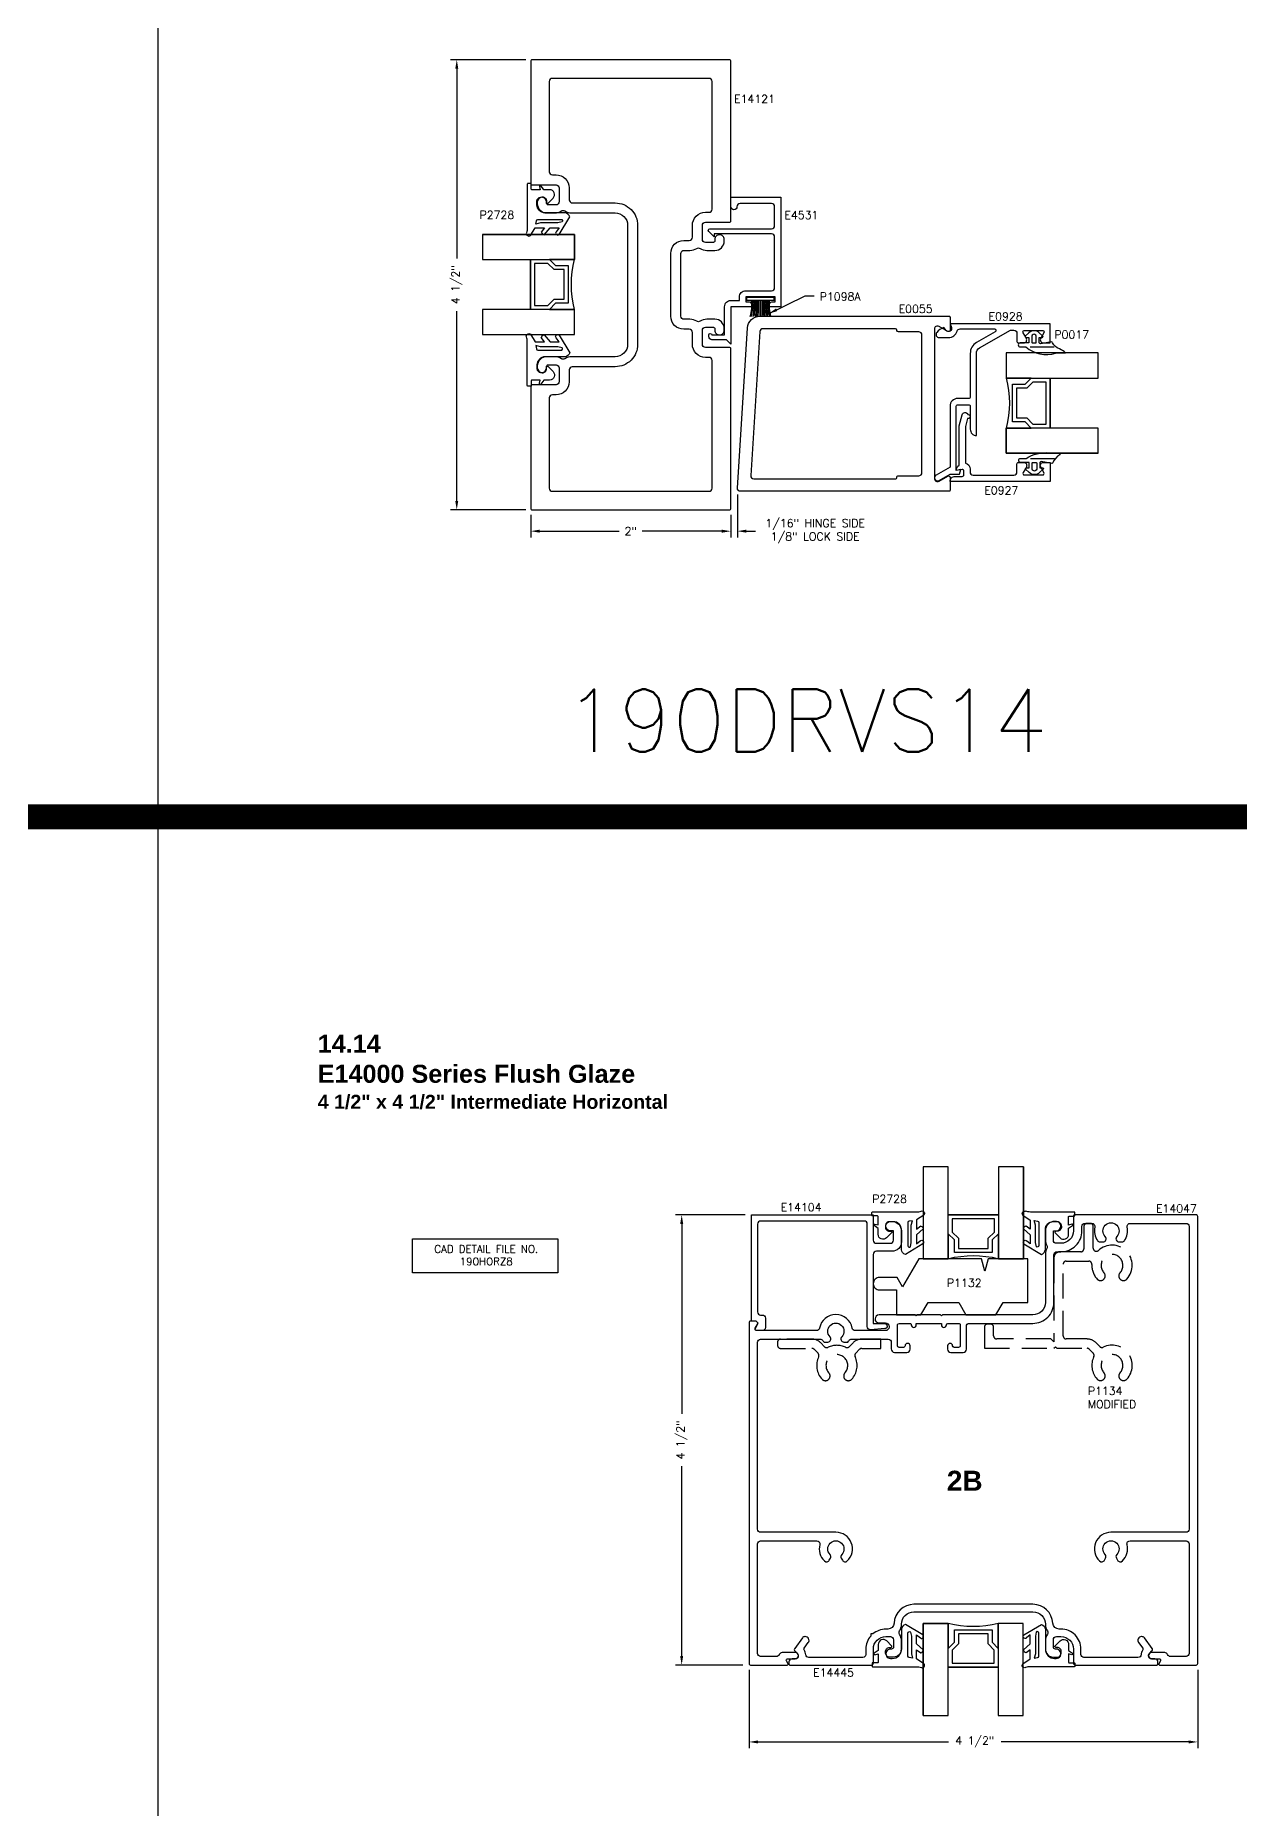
# Model space of a CAD drawing. Extents: x 0 to 139, y -24 to 89.
# Drawn here: x 68.36 to 80.39, y 29.62 to 47.35 of the extents above; entities that cross this region are included whole.
import ezdxf

# ---------------------------------------------------------------- set-up
doc = ezdxf.new("R2010")
doc.units = 0
doc.header["$MEASUREMENT"] = 0
doc.linetypes.add('HIDDEN', pattern=[0.375, 0.25, -0.125])
doc.layers.get('DEFPOINTS').update_dxf_attribs({"linetype": 'CONTINUOUS'})
for name, color, linetype in [('R-ANNO-DIMS', 3, 'CONTINUOUS'), ('R-ANNO-TEXT', 6, 'CONTINUOUS'), ('R-DET1', 4, 'CONTINUOUS'), ('R-DET2', 2, 'CONTINUOUS'), ('R-DET3', 5, 'CONTINUOUS'), ('R-OTLN', 1, 'CONTINUOUS'), ('R-PAT1', 5, 'CONTINUOUS'), ('TITLE', 7, 'CONTINUOUS')]:
    doc.layers.add(name, color=color, linetype=linetype)
doc.styles.get("Standard").update_dxf_attribs({"font": 'simplex'})
doc.dimstyles.new('1X', dxfattribs={"dimtxt": 0.08, "dimasz": 0.09, "dimexe": 0.0625, "dimexo": 0.0625, "dimgap": 0.062, "dimtad": 0, "dimdec": 5, "dimzin": 4, "dimtxsty": 'STANDARD', "dimcen": 0, "dimclrd": 256, "dimclre": 256, "dimclrt": 256, "dimazin": 3, "dimtfac": 1, "dimtdec": 5, "dimtofl": 0, "dimtmove": 0, "dimatfit": 3, "dimtolj": 1, "dimtzin": 4})

# ---------------------------------------------------------------- blocks, each defined once
blk = doc.blocks.new('*D51')
at = {"layer": 'DEFPOINTS', "color": 0}
for p in [(72.568, 47.105), (73.322, 47.105), (73.322, 42.605)]:
    blk.add_point(p, dxfattribs=at)
at = {"layer": 'R-ANNO-DIMS'}
for p, q in [((73.26, 47.105), (72.505, 47.105)), ((72.568, 47.015), (72.568, 45.117)), ((72.568, 42.695), (72.568, 44.593)), ((73.26, 42.605), (72.505, 42.605))]:
    blk.add_line(p, q, dxfattribs=at)
for points in [[(72.553, 47.015), (72.583, 47.015), (72.568, 47.105)], [(72.553, 42.695), (72.583, 42.695), (72.568, 42.605)]]:
    blk.add_solid(points, dxfattribs=at)
at = {"layer": 'R-ANNO-DIMS', "insert": (72.568, 44.855), "char_height": 0.08, "attachment_point": 5, "rotation": 90}
blk.add_mtext('\\A1;4 1/2"', dxfattribs=at)
blk = doc.blocks.new('*D52')
at = {"layer": 'DEFPOINTS', "color": 0}
for p in [(75.373, 42.822), (75.307, 42.605), (75.373, 42.392)]:
    blk.add_point(p, dxfattribs=at)
at = {"layer": 'R-ANNO-DIMS'}
for p, q in [((75.373, 42.759), (75.373, 42.329)), ((75.307, 42.542), (75.307, 42.329)), ((75.217, 42.392), (75.127, 42.392)), ((75.463, 42.392), (75.553, 42.392))]:
    blk.add_line(p, q, dxfattribs=at)
for points in [[(75.217, 42.407), (75.217, 42.377), (75.307, 42.392)], [(75.463, 42.407), (75.463, 42.377), (75.373, 42.392)]]:
    blk.add_solid(points, dxfattribs=at)
at = {"layer": 'R-ANNO-DIMS', "insert": (76.151, 42.392), "char_height": 0.08, "attachment_point": 5}
blk.add_mtext('\\A1;1/16" HINGE SIDE\\P1/8" LOCK SIDE', dxfattribs=at)
blk = doc.blocks.new('*D53')
at = {"layer": 'DEFPOINTS', "color": 0}
for p in [(73.307, 42.62), (75.307, 42.62), (73.307, 42.392)]:
    blk.add_point(p, dxfattribs=at)
at = {"layer": 'R-ANNO-DIMS'}
for p, q in [((73.307, 42.557), (73.307, 42.329)), ((75.307, 42.557), (75.307, 42.329)), ((73.397, 42.392), (74.192, 42.392)), ((75.217, 42.392), (74.422, 42.392))]:
    blk.add_line(p, q, dxfattribs=at)
for points in [[(73.397, 42.407), (73.397, 42.377), (73.307, 42.392)], [(75.217, 42.407), (75.217, 42.377), (75.307, 42.392)]]:
    blk.add_solid(points, dxfattribs=at)
at = {"layer": 'R-ANNO-DIMS', "insert": (74.307, 42.392), "char_height": 0.08, "attachment_point": 5}
blk.add_mtext('\\A1;2"', dxfattribs=at)
blk = doc.blocks.new('*D211')
at = {"layer": 'DEFPOINTS', "color": 0}
for p in [(74.816, 35.558), (75.514, 35.558), (75.489, 31.058)]:
    blk.add_point(p, dxfattribs=at)
at = {"layer": 'R-ANNO-DIMS'}
for p, q in [((75.452, 35.558), (74.753, 35.558)), ((74.816, 35.468), (74.816, 33.57)), ((74.816, 31.148), (74.816, 33.046)), ((75.427, 31.058), (74.753, 31.058))]:
    blk.add_line(p, q, dxfattribs=at)
for points in [[(74.801, 35.468), (74.831, 35.468), (74.816, 35.558)], [(74.801, 31.148), (74.831, 31.148), (74.816, 31.058)]]:
    blk.add_solid(points, dxfattribs=at)
at = {"layer": 'R-ANNO-DIMS', "insert": (74.816, 33.308), "char_height": 0.08, "attachment_point": 5, "rotation": 90}
blk.add_mtext('\\A1;4 1/2"', dxfattribs=at)
blk = doc.blocks.new('*D212')
at = {"layer": 'DEFPOINTS', "color": 0}
for p in [(75.489, 31.073), (79.974, 31.073), (79.974, 30.289)]:
    blk.add_point(p, dxfattribs=at)
at = {"layer": 'R-ANNO-DIMS'}
for p, q in [((75.489, 31.01), (75.489, 30.227)), ((79.974, 31.01), (79.974, 30.227)), ((75.579, 30.289), (77.484, 30.289)), ((79.884, 30.289), (78.008, 30.289))]:
    blk.add_line(p, q, dxfattribs=at)
for points in [[(75.579, 30.304), (75.579, 30.274), (75.489, 30.289)], [(79.884, 30.304), (79.884, 30.274), (79.974, 30.289)]]:
    blk.add_solid(points, dxfattribs=at)
at = {"layer": 'R-ANNO-DIMS', "insert": (77.746, 30.289), "char_height": 0.08, "attachment_point": 5}
blk.add_mtext('\\A1;4 1/2"', dxfattribs=at)
blk = doc.blocks.new('WEATHERING')
at = {"layer": 'R-DET2'}
for p, q in [((0, 0), (0, -0.27)), ((0, 0), (0.03, 0)), ((0.03, 0), (0.03, -0.27)), ((0, -0.129), (-0.16, -0.129)), ((0, -0.139), (-0.16, -0.139)), ((0, -0.27), (0.03, -0.27))]:
    blk.add_line(p, q, dxfattribs=at)
for centre, radius, start, end in [((-0.056, 0.313), 0.361, 253.2416, 278.8875), ((-0.056, 0.313), 0.371, 253.7056, 278.6489), ((-0.057, 0.486), 0.557, 259.3278, 275.8729), ((-0.057, 0.486), 0.566, 259.5182, 275.7701), ((-0.063, 0.677), 0.77, 262.7557, 274.6832), ((-0.063, 0.677), 0.78, 262.849, 274.6238), ((-0.066, 1.463), 1.578, 266.5833, 272.3941), ((-0.067, -1.773), 1.619, 87.6382, 93.304), ((-0.064, -0.966), 0.8, 85.4377, 96.9231), ((-0.064, -0.966), 0.79, 85.3793, 97.0112), ((-0.058, -0.769), 0.58, 84.3053, 100.1631), ((-0.058, -0.769), 0.57, 84.2043, 100.3432), ((-0.056, -0.591), 0.38, 81.4567, 105.8164), ((-0.056, -0.591), 0.37, 81.2223, 106.2556)]:
    blk.add_arc(centre, radius, start, end, dxfattribs=at)
blk = doc.blocks.new('P2728_COMPRESS')
at = {"layer": 'R-DET2'}
blk.add_lwpolyline([(176.266, 42.927), (176.372, 42.753, -0.301952), (176.324, 42.713), (176.124, 42.713, 0.414214), (176.044, 42.633), (176.044, 42.594, 0.388879), (176.081, 42.554), (176.097, 42.553, 0.440011), (176.14, 42.593), (176.14, 42.607, -0.668179), (176.157, 42.614), (176.206, 42.566, -0.668179), (176.17, 42.48), (176.111, 42.48), (176.083, 42.441, -0.836323), (176.069, 42.447), (176.078, 42.48), (175.994, 42.48, 0.414214), (175.988, 42.474), (175.988, 42.424, -0.414214), (175.982, 42.418), (175.954, 42.418, -0.414214), (175.948, 42.424), (175.948, 42.862, 0.083245), (175.94, 42.911), (175.94, 42.911)], format="xyb", dxfattribs=at)
for points in [[(175.978, 42.937), (176.028, 42.864), (176.119, 42.864), (176.088, 42.905)], [(176.117, 42.931), (176.175, 42.864), (176.267, 42.864), (176.235, 42.902)]]:
    blk.add_lwpolyline(points, dxfattribs=at)
blk.add_lwpolyline([(176.039, 42.79, 0.372312), (176.054, 42.778), (176.284, 42.778, 0.668179), (176.295, 42.803), (176.252, 42.812), (176.078, 42.811), (176.034, 42.824)], format="xyb", close=True, dxfattribs=at)
at = {"layer": 'R-DET2', "ltscale": 0.1}
for centre, radius, start, end in [((175.962, 42.92), 0.0237, 22.2345, 202.2345), ((176.117, 42.901), 0.0297, 90, 171.5397), ((176.251, 42.914), 0.0199, 40.2978, 220.2978)]:
    blk.add_arc(centre, radius, start, end, dxfattribs=at)
blk = doc.blocks.new('P2728_GASKET')
at = {"layer": 'R-DET2'}
blk.add_lwpolyline([(86.461, 33.362), (86.567, 33.537, 0.301952), (86.52, 33.577), (86.32, 33.577, -0.414214), (86.24, 33.657), (86.24, 33.695, -0.388879), (86.276, 33.735), (86.292, 33.736, -0.440011), (86.336, 33.696), (86.336, 33.682, 0.668179), (86.353, 33.675), (86.401, 33.724, 0.668179), (86.366, 33.809), (86.307, 33.809), (86.279, 33.849, 0.836323), (86.264, 33.842), (86.273, 33.809), (86.189, 33.809, -0.414214), (86.183, 33.815), (86.183, 33.865, 0.414214), (86.177, 33.871), (86.149, 33.871, 0.414214), (86.143, 33.865), (86.143, 33.427, -0.083245), (86.135, 33.378), (86.135, 33.378)], format="xyb", dxfattribs=at)
blk.add_lwpolyline([(86.235, 33.499, -0.372312), (86.249, 33.512), (86.48, 33.512, -0.668179), (86.49, 33.486), (86.448, 33.478), (86.274, 33.478), (86.23, 33.465)], format="xyb", close=True, dxfattribs=at)
for points in [[(86.174, 33.352), (86.223, 33.426), (86.314, 33.426), (86.283, 33.384)], [(86.313, 33.359), (86.371, 33.426), (86.462, 33.426), (86.431, 33.388)]]:
    blk.add_lwpolyline(points, dxfattribs=at)
at = {"layer": 'R-DET2', "ltscale": 0.1}
for centre, radius, start, end in [((86.157, 33.369), 0.0237, 157.7655, 314.5007), ((86.313, 33.388), 0.0297, 188.4603, 270), ((86.446, 33.375), 0.0199, 139.7022, 319.7022)]:
    blk.add_arc(centre, radius, start, end, dxfattribs=at)

msp = doc.modelspace()

# ---------------------------------------------------------------- linework, layer by layer
at = {"layer": 'R-ANNO-TEXT'}
msp.add_lwpolyline([(72.1262273, 35.3196016), (73.5777072, 35.3196016), (73.5777072, 34.9775388), (72.1262273, 34.9775388)], close=True, dxfattribs=at)
at = {"layer": 'R-DET1'}
for points in [[(75.2450168, 44.6361781, -0.4142135624), (75.3070168, 44.6981781), (75.3940168, 44.6981781), (75.3940178, 44.7331781, -0.4142135624), (75.4560178, 44.7951781), (75.7140168, 44.7951771, 0.4142135624), (75.7450168, 44.8261771), (75.7450168, 45.3336761, 0.4142135624), (75.7140168, 45.3646761), (75.1420168, 45.3646761), (75.1420168, 45.3336761), (75.0863663, 45.3893266, -0.6681786379), (75.0968668, 45.4146771), (75.7140168, 45.4146761, 0.4142135624), (75.7450168, 45.4456761), (75.7450168, 45.6369271, 0.4142135624), (75.7140168, 45.6679271), (75.4000168, 45.6679271, 0.4233808722), (75.3690188, 45.6359271, -0.9999838711), (75.3070168, 45.6359281), (75.3070168, 45.7299281), (75.8070168, 45.7299281), (75.8070168, 44.6361781), (75.6940168, 44.6361781), (75.6940168, 44.6601781, -0.4142135624), (75.7170168, 44.6831781), (75.7510178, 44.6831771), (75.7510178, 44.7331781), (75.4560178, 44.7331781), (75.4560178, 44.6831771), (75.4910168, 44.6831781, -0.4142135624), (75.5140168, 44.6601781), (75.5140168, 44.6361781), (75.3070168, 44.6361781), (75.3070168, 44.2616771), (75.2640168, 44.3046771), (75.1180168, 44.3046781, -0.4142135624), (75.0870168, 44.3356781), (75.0870168, 44.3546781, -1), (75.1170168, 44.3546781), (75.2450168, 44.3546781)], [(77.7621837, 43.6879253), (77.7621837, 44.1699392, -0.2679441748), (77.7931837, 44.2236332), (78.1013995, 44.4015812), (78.1361838, 44.4015812, -0.4142135624), (78.1671838, 44.3705812), (78.1671838, 44.2885812, 0.4142135624), (78.1821838, 44.2735812), (78.2341838, 44.2735812, 0.5773502019), (78.2610306, 44.3200812), (78.228699, 44.3760812, -0.5773502019), (78.2416893, 44.3985812), (78.4236783, 44.3985812, -0.5773519876), (78.4366686, 44.3760811), (78.4043367, 44.3200813, 0.5773519876), (78.4311835, 44.2735812), (78.4981837, 44.2735812), (78.4981837, 44.4635812), (77.4981838, 44.4635812), (77.5119701, 44.4290859, -0.8690756106), (77.4586928, 44.3985758), (77.436184, 44.4275814, 0.1233324455), (77.3658599, 44.3789082, 0.6447667401), (77.3891157, 44.3275812), (77.4831837, 44.3275813, 0.3306536284), (77.5693364, 44.3915481, -0.3306533202), (77.5990112, 44.4135812), (77.9422022, 44.4135812, -0.7673263224), (77.9497022, 44.3855908), (77.7626837, 44.2776152, 0.2679502201), (77.7001837, 44.1693622), (77.7001837, 43.7345813, -0.4142135624), (77.6841837, 43.7185813), (77.5761837, 43.7185813, 0.4142135624), (77.4981837, 43.6405813), (77.4981837, 43.0334684), (77.3586837, 42.952928, 1), (77.3896837, 42.8992344), (77.4981838, 42.9618769), (77.593858, 42.9618769), (77.6061837, 43.007877), (77.5601837, 42.9997659), (77.5601837, 43.6405813, -0.4142135624), (77.5761837, 43.6565813), (77.6841837, 43.6565813, -0.4142135624), (77.7001837, 43.6405813), (77.7001837, 43.4105813, 0.4142135624), (77.7621837, 43.3485813)], [(78.4311836, 43.0797658), (78.4981836, 43.0797658), (78.4981836, 42.8897658), (77.4981837, 42.8897658, -0.4142136795), (77.5481837, 42.9397658), (77.6211837, 42.9397659, 0.4142135624), (77.6361837, 42.9547659), (77.6361837, 42.9952905, 0.4663063931), (77.618579, 43.0100626), (77.5601837, 42.9997659, -0.2521277737), (77.5901839, 43.0517656), (77.5901836, 43.446766), (77.6191282, 43.5547887, -0.7157527911), (77.677678, 43.5586979, -1.1795036867), (77.6738393, 43.5194235), (77.6521836, 43.4386025), (77.6521836, 43.0730631, -0.3397134022), (77.6981836, 43.0131667), (77.6981837, 42.9827659, 0.4142135232), (77.7291837, 42.9517659), (78.1361836, 42.9517659, 0.4142136569), (78.1671836, 42.9827659), (78.1671836, 43.0647658, -0.4142135624), (78.1821836, 43.0797658), (78.2341836, 43.0797658, -0.5773651401), (78.2610297, 43.0332646), (78.2286987, 42.9772659, 0.5773517472), (78.2416891, 42.9547658), (78.4236782, 42.9547659, 0.5773513623), (78.4366685, 42.9772658), (78.4044347, 43.0330975, -0.5794456886), (78.4311836, 43.0797658, 1)], [(78.4709814, 31.3647039, 0.1452865705), (78.4511814, 31.2972039), (78.4511814, 31.2169039, 0.4150537634), (78.5441814, 31.1239039), (78.5606814, 31.1239039, 1.0129010917), (78.5594814, 31.2169039), (78.5511814, 31.2169039, -0.4142135624), (78.5311814, 31.2369039), (78.5311814, 31.3109039, -0.4161327233), (78.5621814, 31.3419039), (78.6071814, 31.3419039, -0.4142135624), (78.7321814, 31.2169039), (78.7321814, 31.0779039, 0.4142135624), (78.7521814, 31.0579039), (79.5661814, 31.0579039, 0.4142135624), (79.5761814, 31.0679039), (79.5761814, 31.0889039, 0.4129032258), (79.5451814, 31.1199039), (79.5131814, 31.1199039, -0.6690389661), (79.4911814, 31.1728039), (79.5169254, 31.1984802, 0.3726509123), (79.5188423, 31.2245868), (79.4407814, 31.3294039, 0.2383281561), (79.4159814, 31.3419039), (79.4126814, 31.3419039, 0.6157428407), (79.3825814, 31.2820039), (79.4240814, 31.2263039, -0.3082190999), (79.4245814, 31.2091039, 0.1213374475), (79.4075814, 31.1609039, -0.3842927381), (79.3767814, 31.1329039), (78.8371814, 31.1329039, -0.4166706115), (78.8071814, 31.1629039), (78.8071814, 31.2169039, 0.4142135624), (78.6071814, 31.4169039), (78.5878071, 31.4169039, -0.3986406071), (78.5258956, 31.4755909, 0.3986406071), (78.3261814, 31.6649039), (77.1381814, 31.6649039, 0.3986406071), (76.9384671, 31.4755909, -0.3986406071), (76.8765557, 31.4169039), (76.8571814, 31.4169039, 0.1786830484), (76.7272295, 31.3689319), (76.7051534, 31.3689319), (76.7051534, 31.3468558, 0.1786830484), (76.6571814, 31.2169039), (76.6571814, 31.1629039, -0.4133333333), (76.6271814, 31.1329039), (76.0874814, 31.1329039, -0.3842927381), (76.0566814, 31.1609039, 0.1250270914), (76.0396814, 31.2091039, -0.3082190999), (76.0401814, 31.2263039), (76.0816814, 31.2820039, 0.6157428407), (76.0515814, 31.3419039), (76.0483814, 31.3419039, 0.2391768851), (76.0234814, 31.3294039), (75.9454935, 31.2245663, 0.3721215311), (75.9473983, 31.198487), (75.9730814, 31.1728039, -0.667873573), (75.9511814, 31.1199039), (75.9191814, 31.1199039, 0.4161327233), (75.8881814, 31.0889039), (75.8881814, 31.0679039, 0.4142135624), (75.8981814, 31.0579039), (76.7121814, 31.0579039, 0.4142135624), (76.7321814, 31.0779039), (76.7321814, 31.2169039, -0.4142135624), (76.8571814, 31.3419039), (76.9021814, 31.3419039, -0.4129032258), (76.9331814, 31.3109039), (76.9331814, 31.2369039, -0.4142135624), (76.9131814, 31.2169039), (76.9047814, 31.2169039, 1.0118394562), (76.9036814, 31.1239039), (76.9201814, 31.1239039, 0.4139789032), (77.0131814, 31.2169039), (77.0131814, 31.2972039, 0.1438656715), (76.9932814, 31.3647039, -0.2925397147), (76.9932814, 31.3982039, 0.1425656593), (77.0131805, 31.4654595, -0.4129124678), (77.1381793, 31.5899039), (78.3261819, 31.5899039, -0.4135158467), (78.4511816, 31.4652018, 0.143455795), (78.4709814, 31.3982039, -0.2925397147)]]:
    msp.add_lwpolyline(points, format="xyb", close=True, dxfattribs=at)
msp.add_lwpolyline([(77.0121944, 35.3987207), (77.0121944, 35.2867207, -0.4142135624), (76.9191944, 35.1937207), (76.7621944, 35.1937207, 0.4142135624), (76.7311944, 35.1627207), (76.7311944, 34.4707197), (76.8450422, 34.4707197, -0.9615293659), (76.8469992, 34.4207965), (76.7046221, 34.4096123, -0.4373653493), (76.6711944, 34.4405171), (76.6711944, 35.4647197, 0.4142135624), (76.6401944, 35.4957197), (75.6050412, 35.4957197, 0.4142135624), (75.5740412, 35.4647197), (75.5740412, 34.5867197, 0.4142135624), (75.6040412, 34.5567197), (75.6230412, 34.5567197, -0.4142135624), (75.6540412, 34.5257197), (75.6540412, 34.4317197, -0.4142133374), (75.6240412, 34.4017197), (75.5650354, 34.4017197, -0.5773505659), (75.552045, 34.4242197), (75.5812004, 34.4747187), (75.5612004, 34.4947197), (75.5140412, 34.4947197), (75.5140412, 35.5577207), (76.7311944, 35.5577207), (76.7311934, 35.3047201, 0.4129032298), (76.7621938, 35.2737197), (76.9011944, 35.2737207, 0.4142135624), (76.9321944, 35.3047207), (76.9321944, 35.3987207), (76.9026944, 35.3987207, -1), (76.9026944, 35.4917207), (76.9191936, 35.4917197, -0.4139789024), (77.0121934, 35.3987199)], format="xyb", dxfattribs=at)
at = {"layer": 'R-DET2', "color": 2}
msp.add_line((77.2311924, 35.1197207), (77.4811924, 35.1197207), dxfattribs=at)
at = {"layer": 'R-DET2'}
for points in [[(72.8253164, 45.3590802), (72.8253162, 45.1090802), (73.7445168, 45.1090802), (73.7445168, 45.3590802), (72.8253162, 45.3590802), (73.7445168, 45.3590802), (73.7445168, 45.1090802), (73.4945168, 45.1090802), (73.5565168, 45.0470802), (73.6815168, 45.0470802), (73.6815168, 44.6710802), (73.5565168, 44.6710802), (73.4945168, 44.6090802), (73.3065168, 44.6090802), (73.3065168, 45.1090802), (73.3065168, 44.6090802), (72.8253162, 44.6090802), (72.8253162, 44.3590802), (73.7445168, 44.3590802), (73.7445168, 44.6090802), (73.4945168, 44.6090802), (73.7445168, 44.6090802, -0.1233101835), (73.7445168, 45.1090802, 1.5690044203)], [(78.9798838, 43.1731916), (78.979884, 43.4231916), (78.0606834, 43.4231916), (78.0606834, 43.1731916), (78.979884, 43.1731916), (78.0606834, 43.1731916), (78.0606834, 43.4231916), (78.3106834, 43.4231916), (78.2486834, 43.4851916), (78.1236834, 43.4851916), (78.1236834, 43.8611916), (78.2486834, 43.8611916), (78.3106834, 43.9231916), (78.4986834, 43.9231916), (78.4986834, 43.4231916), (78.4986834, 43.9231916), (78.979884, 43.9231916), (78.979884, 44.1731916), (78.0606834, 44.1731916), (78.0606834, 43.9231916), (78.3106834, 43.9231916), (78.0606834, 43.9231916, -0.1233101835), (78.0606834, 43.4231916, 1.5690044203)], [(78.2311923, 36.0389212), (77.9811923, 36.0389214), (77.9811923, 35.1197209), (78.2311923, 35.1197209), (78.2311923, 36.0389214), (78.2311923, 35.1197209), (77.9811923, 35.1197209), (77.9811923, 35.3697209), (77.9191923, 35.3077209), (77.9191923, 35.1827209), (77.5431923, 35.1827209), (77.5431923, 35.3077209), (77.4811923, 35.3697209), (77.4811923, 35.5577209), (77.9811923, 35.5577209), (77.4811923, 35.5577209), (77.4811923, 36.0389214), (77.2311923, 36.0389214), (77.2311923, 35.1197209), (77.4811923, 35.1197209), (77.4811923, 35.3697209), (77.4811923, 35.1197209, -0.1233101835), (77.9811923, 35.1197209, 1.5690044203)], [(77.2301406, 30.5541978), (77.4801406, 30.5541977), (77.4801406, 31.4733982), (77.2301406, 31.4733982), (77.2301406, 30.5541977), (77.2301406, 31.4733982), (77.4801406, 31.4733982), (77.4801406, 31.2233982), (77.5421406, 31.2853982), (77.5421406, 31.4103982), (77.9181406, 31.4103982), (77.9181406, 31.2853982), (77.9801406, 31.2233982), (77.9801406, 31.0353982), (77.4801406, 31.0353982), (77.9801406, 31.0353982), (77.9801406, 30.5541977), (78.2301406, 30.5541977), (78.2301406, 31.4733982), (77.9801406, 31.4733982), (77.9801406, 31.2233982), (77.9801406, 31.4733982, -0.1233101835), (77.4801406, 31.4733982, 1.5690044203)]]:
    msp.add_lwpolyline(points, format="xyb", dxfattribs=at)
for points in [[(73.3465168, 45.0690802), (73.3465168, 44.6490802), (73.4779482, 44.6490802), (73.5399482, 44.7110802), (73.6415168, 44.7110802), (73.6415168, 45.0070802), (73.5399482, 45.0070802), (73.4779482, 45.0690802), (73.3465168, 45.0690802)], [(78.2998434, 44.2335812), (78.5396195, 44.2338288)], [(78.4586834, 43.4631916), (78.4586834, 43.8831916), (78.327252, 43.8831916), (78.265252, 43.8211916), (78.1636834, 43.8211916), (78.1636834, 43.5251916), (78.265252, 43.5251916), (78.327252, 43.4631916), (78.4586834, 43.4631916)], [(78.3040338, 43.1197657), (78.5438098, 43.1195179)], [(77.9411923, 35.5177209), (77.5211923, 35.5177209), (77.5211923, 35.3862894), (77.5831923, 35.3242894), (77.5831923, 35.2227209), (77.8791923, 35.2227209), (77.8791923, 35.3242894), (77.9411923, 35.3862894), (77.9411923, 35.5177209)], [(77.5201406, 31.0753982), (77.9401406, 31.0753982), (77.9401406, 31.2068297), (77.8781406, 31.2688297), (77.8781406, 31.3703982), (77.5821406, 31.3703982), (77.5821406, 31.2688297), (77.5201406, 31.2068297), (77.5201406, 31.0753982)]]:
    msp.add_lwpolyline(points, dxfattribs=at)
for points in [[(78.554153, 44.1722189), (78.6522615, 44.1744901, 0.1022612087), (78.5914006, 44.2139099, -0.1690634905), (78.5224945, 44.2758655, 0.3788088369), (78.5118418, 44.2837463), (78.4065252, 44.2645323, -0.3462419148), (78.3906536, 44.2744943), (78.3906536, 44.3285812), (78.4208509, 44.3296921, 0.6086559015), (78.4262543, 44.3428368), (78.3897016, 44.3751475, 0.3786170875), (78.2866057, 44.3751475), (78.250053, 44.3428368, 0.6086559015), (78.2554564, 44.3296921), (78.2856536, 44.3285812), (78.2856536, 44.2735812), (78.2006536, 44.2735812, 1), (78.2006536, 44.2335812), (78.2556932, 44.2335812, 0.2559541198)], [(78.3306536, 44.3596286, 0.3419987131), (78.3156536, 44.3402637), (78.3156536, 44.2815812, 0.4142135624), (78.3236536, 44.2735812), (78.3526536, 44.2735812, 0.4142135624), (78.3606536, 44.2815812), (78.3606536, 44.3402637, 0.3419987131), (78.3456536, 44.3596286, 0.1270166538)], [(78.4877014, 43.1755234), (78.5858099, 43.1686514, -0.4770370124), (78.595591, 43.1565703, 0.1493484825), (78.5266847, 43.0774813, -0.3788088369), (78.5160321, 43.0696004), (78.4107155, 43.0888145, 0.3462419148), (78.3948439, 43.0788526), (78.3948439, 43.0247657), (78.4250411, 43.0236548, -0.6086559015), (78.4304445, 43.01051), (78.3938918, 42.9781994, -0.3786170875), (78.2907959, 42.9781995), (78.2542433, 43.0105102, -0.6086559015), (78.2596466, 43.0236549), (78.2898439, 43.0247657), (78.2898439, 43.0797657), (78.2048439, 43.0797658, -1), (78.204844, 43.1197658), (78.2598835, 43.1197658, -0.1673467203)], [(78.3348439, 42.9937183, -0.3419987131), (78.3198439, 43.0130833), (78.3198439, 43.0717657, -0.4142135624), (78.3278439, 43.0797657), (78.3568439, 43.0797657, -0.4142135624), (78.3648439, 43.0717657), (78.3648439, 43.0130832, -0.3419987131), (78.3498439, 42.9937183, -0.1270166538)], [(77.5849473, 34.6827198), (77.6571161, 34.5577197), (77.9568104, 34.5577197), (78.0289792, 34.6827198), (78.274921, 34.6827198), (78.274921, 35.1197207), (77.8786097, 35.1197207), (77.8451161, 34.9947207), (77.8116224, 35.1197207), (77.1874837, 35.1197207), (77.0248153, 34.8379707), (76.9706887, 34.9317207), (76.7931944, 34.9317207, 0.4142135624), (76.7311944, 34.8697207), (76.7311944, 34.8687207, 0.4142135624), (76.7931944, 34.8067207), (76.962421, 34.8067207), (76.962421, 34.5577197), (77.2071161, 34.5577197), (77.2792849, 34.6827198)]]:
    msp.add_lwpolyline(points, format="xyb", close=True, dxfattribs=at)
at = {"layer": 'R-DET3', "linetype": 'HIDDEN'}
for points in [[(78.9554426, 34.2805852, 0.1989123674), (78.8677613, 34.3169039), (78.6603679, 34.3169039, -0.4142135624), (78.6293679, 34.3479039), (78.6293679, 35.0645673, -0.4142135624), (78.6603679, 35.0955673), (78.884656, 35.0955673, -0.4289597164), (78.9156172, 35.0630154, 0.2010444958), (78.968673, 34.9161731, 0.0616447566), (78.9773789, 34.9087784, 0.4311315419), (79.0431716, 34.9243981, 0.3278181232), (79.0371297, 34.979123, -2.2780811719), (79.197598, 34.979123, 0.3278181232), (79.1915562, 34.9243981, 0.5062303828), (79.2660547, 34.9161731, 0.956981471), (78.9812523, 35.2021599, -0.6516590583), (78.9293639, 35.2250656), (78.9293639, 35.4419029, 0.4142135624), (78.8983639, 35.4729029), (78.8673639, 35.4729029, 0.4142135624), (78.8363639, 35.4419029), (78.8363639, 35.2195673, -0.4142135624), (78.8053639, 35.1885673), (78.5983679, 35.1885673, 0.4142135624), (78.5363679, 35.1265673), (78.5363679, 34.2868651), (78.5063291, 34.3169039), (77.9652539, 34.3169039, -0.4142135624), (77.9342539, 34.3479039), (77.9342539, 34.4339039, 0.4142135624), (77.9032539, 34.4649039), (77.8722539, 34.4649039, 0.4142135624), (77.8412539, 34.4339039), (77.8412539, 34.2239039), (78.5363395, 34.2239039), (78.5513395, 34.2389039), (78.5663395, 34.2239039), (78.8677613, 34.2239039, -0.1989123674), (78.8896816, 34.2148242), (78.9291085, 34.1753974, -0.3180460654), (78.9351514, 34.140096, 0.3065542285), (78.968673, 33.9161731, 0.5062303828), (79.0431716, 33.9243981, 0.3278181232), (79.0371297, 33.979123, -2.2780811719), (79.197598, 33.979123, 0.3278181232), (79.1915562, 33.9243981, 0.5062303828), (79.2660547, 33.9161731, 0.8256018173), (79.0301708, 34.2351154, -0.3180460654), (78.9948694, 34.2411583)], [(76.1851514, 34.1389017, 0.3065542285), (76.218673, 33.9149789, 0.5062303828), (76.2931716, 33.9232038, 0.3278181232), (76.2871297, 33.9779287, -2.2780811719), (76.447598, 33.9779287, 0.3278181232), (76.4415562, 33.9232038, 0.5062303828), (76.5160547, 33.9149789, 0.3065542285), (76.5495763, 34.1389017, -0.3180460654), (76.5556193, 34.1742032), (76.5950461, 34.21363, -0.1989123674), (76.6169664, 34.2227097), (76.8057539, 34.2227097), (76.8057539, 34.3157097), (76.6173806, 34.3157097, 0.1989123674), (76.5289923, 34.279098), (76.4898584, 34.2399641, -0.3180460654), (76.4545569, 34.2339211, 0.2269397181), (76.2801708, 34.2339211, -0.3180460654), (76.2448694, 34.2399641), (76.2057255, 34.279108, 0.1989123674), (76.1173371, 34.3157197), (75.8053639, 34.3157197, 0.4142135624), (75.7743639, 34.2847197), (75.7743639, 34.2537197, 0.4142135624), (75.8053639, 34.2227197), (76.1177513, 34.2227197, -0.1989123674), (76.1396716, 34.21364), (76.1791085, 34.1742032, -0.3180460654)]]:
    msp.add_lwpolyline(points, format="xyb", close=True, dxfattribs=at)
at = {"layer": 'R-OTLN'}
for points in [[(73.4660168, 45.5735662), (73.5460168, 45.5735662, 0.1450639488), (73.6141258, 45.5937512, -0.2963644577), (73.6479078, 45.5937512, 0.1450639488), (73.7160168, 45.5735662), (74.1510168, 45.5735662, -0.4142135624), (74.2760168, 45.4485662), (74.2760168, 44.2605662, -0.4142135624), (74.1510168, 44.1355662), (73.7160168, 44.1355662, 0.1450639488), (73.6479078, 44.1153811, -0.2963644577), (73.6141258, 44.1153811, 0.1450639488), (73.5460168, 44.1355662), (73.4660168, 44.1355662, 0.4142135624), (73.3730168, 44.0425662), (73.3730168, 44.0260662, 1), (73.4660168, 44.0260662), (73.4660168, 44.0405662, -0.4142135624), (73.4810168, 44.0555662), (73.5600168, 44.0555662, -0.4142135624), (73.5910168, 44.0245662), (73.5910168, 43.8855662, -0.4142135624), (73.5600168, 43.8545662), (73.3220168, 43.8545662, 0.4142135624), (73.3070168, 43.8395662), (73.3070168, 42.6195662, 0.4142135624), (73.3220168, 42.6045662), (75.2920168, 42.6045662, 0.4142135624), (75.3070168, 42.6195662), (75.3070168, 44.2145662, 0.4142135624), (75.2920168, 44.2295662), (75.0540168, 44.2295662, -0.4142135624), (75.0230168, 44.2605662), (75.0230168, 44.3995662, -0.4142135624), (75.0540168, 44.4305662), (75.1330168, 44.4305662, -0.4142135624), (75.1480168, 44.4155662), (75.1480168, 44.4005662, 0.4142135624), (75.1940168, 44.3545662), (75.1950168, 44.3545662, 0.4142135624), (75.2410168, 44.4005662), (75.2410168, 44.4175662, 0.4142135624), (75.1480168, 44.5105662), (75.0680168, 44.5105662, 0.1450639488), (74.9999078, 44.4903811, -0.2963644577), (74.9661258, 44.4903811, 0.1450639488), (74.8980168, 44.5105662), (74.8380168, 44.5105662, -0.4142135624), (74.8070168, 44.5415662), (74.8070168, 45.1675662, -0.4142135624), (74.8380168, 45.1985662), (74.8980168, 45.1985662, 0.1450639488), (74.9661258, 45.2187512, -0.2963644577), (74.9999078, 45.2187512, 0.1450639488), (75.0680168, 45.1985662), (75.1480168, 45.1985662, 0.4142135624), (75.2410168, 45.2915662), (75.2410168, 45.3085662, 0.4142135624), (75.1950168, 45.3545662), (75.1940168, 45.3545662, 0.4142135624), (75.1480168, 45.3085662), (75.1480168, 45.2935662, -0.4142135624), (75.1330168, 45.2785662), (75.0540168, 45.2785662, -0.4142135624), (75.0230168, 45.3095662), (75.0230168, 45.4485662, -0.4142135624), (75.0540168, 45.4795662), (75.2920168, 45.4795662, 0.4142135624), (75.3070168, 45.4945662), (75.3070168, 47.0895662, 0.4142135624), (75.2920168, 47.1045662), (73.3220168, 47.1045662, 0.4142135624), (73.3070168, 47.0895662), (73.3070168, 45.8695662, 0.4142135624), (73.3220168, 45.8545662), (73.5600168, 45.8545662, -0.4142135624), (73.5910168, 45.8235662), (73.5910168, 45.6845662, -0.4142135624), (73.5600168, 45.6535662), (73.4810168, 45.6535662, -0.4142135624), (73.4660168, 45.6685662), (73.4660168, 45.6830662, 1), (73.3730168, 45.6830662), (73.3730168, 45.6665662, 0.4142132454), (73.4660167, 45.5735662, 0.0000002719)], [(73.4930168, 46.8875662), (73.4930168, 45.9855662, 0.4142135624), (73.5240168, 45.9545662), (73.5600168, 45.9545662, -0.4142135624), (73.6910168, 45.8235662), (73.6910168, 45.7045662, 0.4142135624), (73.7220168, 45.6735662), (74.1510168, 45.6735662, -0.4142135624), (74.3760168, 45.4485662), (74.3760168, 44.2605662, -0.4142135624), (74.1510168, 44.0355662), (73.7220168, 44.0355662, 0.4142135624), (73.6910168, 44.0045662), (73.6910168, 43.8855662, -0.4142135624), (73.5600168, 43.7545662), (73.5240168, 43.7545662, 0.4142135624), (73.4930168, 43.7235662), (73.4930168, 42.8215662, 0.4142135624), (73.5240168, 42.7905662), (75.0900168, 42.7905662, 0.4142135624), (75.1210168, 42.8215662), (75.1210168, 44.0985662, 0.4142135624), (75.0900168, 44.1295662), (75.0540168, 44.1295662, -0.4142135624), (74.9230168, 44.2605662), (74.9230168, 44.3795662, 0.4142135624), (74.8920168, 44.4105662), (74.8380168, 44.4105662, -0.4142135624), (74.7070168, 44.5415662), (74.7070168, 45.1675662, -0.4142135624), (74.8380168, 45.2985662), (74.8920168, 45.2985662, 0.4142135624), (74.9230168, 45.3295662), (74.9230168, 45.4485662, -0.4142135624), (75.0540168, 45.5795662), (75.0900168, 45.5795662, 0.4142135624), (75.1210168, 45.6105662), (75.1210168, 46.8875662, 0.4142135624), (75.0900168, 46.9185662), (73.5240168, 46.9185662, 0.4142135624)], [(75.5980631, 44.5406181), (77.4882631, 44.5406181, -0.4142135624), (77.4982631, 44.5306181), (77.4982631, 44.4016181, -0.5775639246), (77.4757631, 44.3886181), (77.3887631, 44.4388181, 0.5768466291), (77.3422631, 44.4120181), (77.3422631, 42.9192181, 0.5779217384), (77.3887631, 42.8923181), (77.4757631, 42.9426181, -0.5775639246), (77.4982631, 42.9296181), (77.4982631, 42.8006181, -0.4142135624), (77.4882631, 42.7906181), (75.4042667, 42.7906181, -0.4326057653), (75.373327, 42.8235508), (75.4732631, 44.4234181, -0.3958666547), (75.5980631, 44.5406181)], [(76.9812631, 42.9466181), (77.1862631, 42.9466181, 0.4142135624), (77.2172631, 42.9776181), (77.2172631, 44.3536181, 0.4142135624), (77.1862631, 44.3846181), (76.9822631, 44.3846181, -0.4133333333), (76.9672631, 44.3996181), (76.9672631, 44.4006181, 0.4133333333), (76.9522631, 44.4156181), (75.6271863, 44.4156181, 0.3960499129), (75.5962467, 44.3865516), (75.5063839, 42.9485516, 0.4326135345), (75.5373235, 42.9156181), (76.9522631, 42.9156181, 0.423001409), (76.9672631, 42.9311181, -0.4368348565)]]:
    msp.add_lwpolyline(points, format="xyb", close=True, dxfattribs=at)
at = {"layer": 'R-OTLN', "color": 1}
msp.add_lwpolyline([(76.3032959, 32.1254183, 0.3342992543), (76.2987716, 32.162429, -2.3523684417), (76.4154971, 32.162429, 0.3342992543), (76.4109728, 32.1254183), (76.4228122, 32.1049119, 0.4837689613), (76.4709056, 32.097838, 0.679300043), (76.3570803, 32.3847197), (75.6051844, 32.3847197, -0.4142135624), (75.5741844, 32.4157197), (75.5741844, 34.2847197, -0.4142135624), (75.6051844, 34.3157197), (76.2001593, 34.3157197, -0.2441970582), (76.2255194, 34.3025486, 0.0329002581), (76.2386844, 34.2862197), (76.2761844, 34.2862197, 0.6594405986), (76.2987844, 34.3391197, -2.3476027397), (76.4155844, 34.3391197, 0.6626339668), (76.4381844, 34.2862197), (76.4755844, 34.2862197, 0.0352609401), (76.48885, 34.3025343, -0.2443464095), (76.5142201, 34.3157197), (76.8804844, 34.3157197, -0.4142135624), (76.9114844, 34.2847197), (76.9114844, 34.2187197, 0.3840102182), (76.9424844, 34.1827197), (77.0679844, 34.1827197, 0.4193548387), (77.0989844, 34.2137197), (77.0989844, 34.2477197, 0.4120056355), (77.0739844, 34.2727197, 0.408), (77.0489844, 34.2477197, -0.4200158681), (77.0339844, 34.2327197), (76.9884844, 34.2327197, -0.4133333333), (76.9734844, 34.2477197), (76.9734844, 34.4577197, -0.4133333333), (76.9884844, 34.4727197), (77.0964844, 34.4727197, -0.4200158681), (77.1114844, 34.4577197, 0.4120056355), (77.1364844, 34.4327197, 0.416), (77.1614844, 34.4577197), (77.1614844, 34.4727197), (77.4114844, 34.4727197), (77.4114844, 34.4577197, 0.4120056355), (77.4364844, 34.4327197, 0.416), (77.4614844, 34.4577197, -0.4133333333), (77.4764844, 34.4727197), (77.5844844, 34.4727197, -0.4200158681), (77.5994844, 34.4577197), (77.5994844, 34.2477197, -0.4200158681), (77.5844844, 34.2327197), (77.5389844, 34.2327197, -0.4133333333), (77.5239844, 34.2477197, 0.4120056355), (77.4989844, 34.2727197, 0.408), (77.4739844, 34.2477197), (77.4739844, 34.2137197, 0.4161327233), (77.5049844, 34.1827197), (77.6304844, 34.1827197, 0.4193548387), (77.6614844, 34.2137197), (77.6614844, 34.4417197, -0.4129032258), (77.6924844, 34.4727197), (78.3263679, 34.4727197, 0.4142135624), (78.5363679, 34.6827197), (78.5363679, 35.1579029, -0.4142135624), (78.5673679, 35.1889029), (78.6073699, 35.1889029, 0.4142135624), (78.8173699, 35.3989029), (78.8173699, 35.4419029, -0.4142135624), (78.8483699, 35.4729029), (78.9155723, 35.4729029, -0.4834428146), (78.9457527, 35.4348217, 0.2148325553), (78.9718757, 35.3009918, 0.2433374164), (78.9971777, 35.2879029), (79.0269898, 35.2879029, 0.6627717165), (79.0492362, 35.3404922, -2.3639656694), (79.1654909, 35.3404915, 0.6627855201), (79.1877378, 35.2879019), (79.2175507, 35.2879027, 0.2433300065), (79.2428519, 35.3009915, 0.2148331452), (79.268975, 35.4348217, -0.4834428146), (79.2991554, 35.4729029), (79.8581844, 35.4729029, -0.4142135624), (79.8891844, 35.4419029), (79.8891844, 32.4157197, -0.4142135624), (79.8581844, 32.3847197), (79.1071851, 32.3847197, 0.6792926736), (78.9933632, 32.097838, 0.4837689598), (79.0414565, 32.1049119), (79.0532959, 32.1254183, 0.3342992543), (79.0487716, 32.162429, -2.3523684417), (79.1654971, 32.162429, 0.3342992543), (79.1609728, 32.1254183), (79.1727985, 32.1049355, 0.483156024), (79.220847, 32.0978194, 0.275533665), (79.2677073, 32.2608166, -0.491897661), (79.297683, 32.2997197), (79.8581844, 32.2997197, -0.4142135624), (79.8891844, 32.2687197), (79.8891844, 31.1737197, -0.4142135624), (79.8581844, 31.1427197), (79.7021196, 31.1427197, -0.3106609705), (79.6731725, 31.1626264, 0.3086329541), (79.6441844, 31.1827197), (79.5131844, 31.1827197, 0.4161327233), (79.4821844, 31.1517197, 0.4193548387), (79.5131844, 31.1207197), (79.5875297, 31.1207197, -0.5770602118), (79.6005266, 31.098231), (79.584959, 31.0712129, 0.5770602118), (79.5927572, 31.0577197), (79.9591844, 31.0577197, 0.4142135624), (79.9741844, 31.0727197), (79.9741844, 35.5427197, 0.4177964721), (79.9591855, 35.5579029), (78.7473699, 35.5579029, 0.4142135624), (78.7323699, 35.5429029), (78.7323699, 35.3989029, -0.4142135624), (78.6073699, 35.2739029), (78.5623689, 35.2739029, -0.4142135624), (78.5313689, 35.3049029), (78.5313689, 35.3989019), (78.5608699, 35.3989019, 1), (78.5608699, 35.4919019), (78.5443699, 35.4919029, 0.4177891482), (78.451369, 35.3990214), (78.4513679, 35.3046223), (78.4513709, 35.3061034), (78.4513689, 35.3049029), (78.4513679, 35.3049029, 0.1316524976), (78.4655692, 35.2519029, -0.2679491924), (78.4655692, 35.2209029, 0.1316524976), (78.4513679, 35.1679029), (78.4513679, 34.6827197, -0.4142135624), (78.3263679, 34.5577197), (77.4214844, 34.5577197), (77.4114844, 34.5477197), (77.4014844, 34.5577197), (77.1714844, 34.5577197), (77.1614844, 34.5477197), (77.1514844, 34.5577197), (76.7884844, 34.5577197, 0.41), (76.7484844, 34.5177197, 0.4125022032), (76.7884844, 34.4777197), (76.8524844, 34.4777197, -0.4138916154), (76.8884844, 34.4417197), (76.8884844, 34.4367197, -0.4166666667), (76.8524844, 34.4007197), (76.5507081, 34.4007197, -0.3606485696), (76.5202444, 34.4259784, 0.8291413973), (76.1940243, 34.4259784, -0.3606485696), (76.1635606, 34.4007197), (75.5653844, 34.4007197, -0.5775639246), (75.5523844, 34.4232197), (75.5821844, 34.4747197), (75.5621844, 34.4947197), (75.5041844, 34.4947197, 0.4142135624), (75.4891844, 34.4797197), (75.4891844, 31.0727197, 0.4142135624), (75.5041844, 31.0577197), (75.8715901, 31.0577197, 0.5774571315), (75.8793829, 31.0712222), (75.8637868, 31.0982155, -0.5774571315), (75.8767748, 31.1207197), (75.9511844, 31.1207197, 0.4161327233), (75.9821844, 31.1517197, 0.4129032258), (75.9511844, 31.1827197), (75.8201844, 31.1827197, 0.3095209089), (75.7910963, 31.1626266, -0.310662632), (75.7621491, 31.1427197), (75.6051844, 31.1427197, -0.4142135624), (75.5741844, 31.1737197), (75.5741844, 32.2687197, -0.4142135624), (75.6051844, 32.2997197), (76.1665884, 32.2997197, -0.4912880058), (76.1965796, 32.2608755, 0.2740939518), (76.2433219, 32.0978511, 0.4842019389), (76.2914469, 32.1048952)], format="xyb", close=True, dxfattribs=at)
at = {"layer": 'TITLE'}
msp.add_line((69.5790002, 88.8536196), (69.5790002, -9.779273), dxfattribs=at)
at = {"layer": 'TITLE', "const_width": 0.25}
msp.add_lwpolyline([(0.25, 39.5371733), (138.9080005, 39.5371733)], dxfattribs=at)

# ---------------------------------------------------------------- block references
at = {"layer": 'R-DET2'}
msp.add_blockref('P2728_GASKET', (-12.8700852, 11.9969006), dxfattribs=at)
at = {"layer": 'R-DET2', "xscale": -1}
for p, rotation in [((-12.8700852, 77.7122317), 180), ((110.5888599, 121.7296728), 90), ((44.8745158, -55.1027603), 270)]:
    msp.add_blockref('P2728_GASKET', p, dxfattribs=dict(at, rotation=rotation))
at = {"layer": 'R-DET2', "rotation": 90}
msp.add_blockref('P2728_GASKET', (110.5898469, -55.1027603), dxfattribs=at)
at = {"layer": 'R-PAT1', "rotation": 90}
msp.add_blockref('WEATHERING', (75.4689663, 44.6996798), dxfattribs=at)
at = {"layer": 'R-PAT1', "xscale": -1, "rotation": 90}
msp.add_blockref('P2728_COMPRESS', (121.1640346, 211.5343454), dxfattribs=at)

# ---------------------------------------------------------------- texts
at = {"layer": 'R-ANNO-TEXT', "char_height": 0.08}
for s, insert, attachment_point in [('E14121', (75.339838, 46.7126452), 4), ('P2728', (73.1420502, 45.5541458), 6), ('\\A1;E4531', (75.843248, 45.5520215), 4), ('P1098A', (76.1959703, 44.7372371), 4), ('\\A1;E0055', (76.9845515, 44.6140738), 4), ('\\A1;E0928', (77.8840846, 44.5390195), 4), ('\\A1;P0017', (78.5415655, 44.357501), 4), ('E0927', (77.8410398, 42.8001401), 4), ('\\A1;E14104', (75.8057328, 35.6335756), 4), ('P2728', (77.0671655, 35.717719), 6), ('\\A1;E14047', (79.5568052, 35.6213014), 4), ('\\A1;P1132', (77.4674884, 34.8784278), 4), ('P1134 \\PMODIFIED', (78.8758269, 33.7310203), 4), ('\\A1;E14445', (76.1302013, 30.9814334), 4)]:
    msp.add_mtext(s, dxfattribs=dict(at, insert=insert, attachment_point=attachment_point))
at = {"layer": 'R-ANNO-TEXT'}
for s, insert, char_height, width, attachment_point in [('CAD DETAIL FILE NO.\\P190HORZ8', (72.8629095, 35.2540188), 0.075, 1.875, 2), ('{\\fArial|b1|i0|c0|p34;2B}', (77.4662724, 32.9997499, 6.2106922), 0.2, 7.44, 1)]:
    msp.add_mtext(s, dxfattribs=dict(at, insert=insert, char_height=char_height, width=width, attachment_point=attachment_point))
at = {"layer": 'TITLE'}
msp.add_text('190DRVS14', height=0.625, dxfattribs=at).set_placement((73.6481311, 40.1877013))
at = {"layer": 'TITLE', "insert": (71.1785063, 37.3579101, 6.2106922), "char_height": 0.18, "width": 7.44, "attachment_point": 1}
msp.add_mtext('{\\fArial|b1|i0|c0|p34;14.14\\PE14000 Series Flush Glaze\\P\\H0.7778x;4 1/2" x 4 1/2" Intermediate Horizontal}', dxfattribs=at)

# ---------------------------------------------------------------- dimensions: what is measured, and where the dimension line sits
at = {"layer": 'R-ANNO-DIMS'}
for base, p1, p2, picture, middle in [((72.5679487, 47.1045662), (73.3220168, 42.6045662), (73.3220168, 47.1045662), '*D51', (72.5679487, 44.8545662)), ((74.8158085, 35.5579039), (75.4891844, 31.0579039), (75.5140412, 35.5579039), '*D211', (74.8158085, 33.3079039))]:
    dim = msp.add_linear_dim(base=base, p1=p1, p2=p2, angle=90, dimstyle='1X', override={"dimpost": '"'}, dxfattribs=at)
    dim.commit()
    dim.dimension.update_dxf_attribs({"geometry": picture, "text_midpoint": middle})
dim = msp.add_linear_dim(base=(75.3732667, 42.3917571), p1=(75.3070168, 42.6045662), p2=(75.3732667, 42.8216181), text='<> HINGE SIDE\\P1/8" LOCK SIDE', dimstyle='1X', override={"dimpost": '"'}, dxfattribs=at)
dim.commit()
dim.dimension.update_dxf_attribs({"geometry": '*D52', "text_midpoint": (76.1505048, 42.3917571)})
dim = msp.add_linear_dim(base=(73.3070168, 42.3917571), p1=(75.3070168, 42.6195662), p2=(73.3070168, 42.6195662), dimstyle='1X', override={"dimpost": '"'}, dxfattribs=at)
dim.commit()
dim.dimension.update_dxf_attribs({"geometry": '*D53', "text_midpoint": (74.3070168, 42.3917571)})
dim = msp.add_linear_dim(base=(79.9741844, 30.2892085), p1=(75.4891844, 31.0727197), p2=(79.9741844, 31.0727197), dimstyle='1X', override={"dimpost": '"'}, dxfattribs=at)
dim.commit()
dim.dimension.update_dxf_attribs({"geometry": '*D212', "text_midpoint": (77.7459313, 30.2892085), "dimtype": 160})

# ---------------------------------------------------------------- leaders
at = {"layer": 'R-ANNO-TEXT'}
msp.add_leader([(75.684462, 44.5660004), (76.0514982, 44.7443697), (76.1414982, 44.7443697)], dimstyle='1X', dxfattribs=at)

doc.saveas('drawing.dxf')
